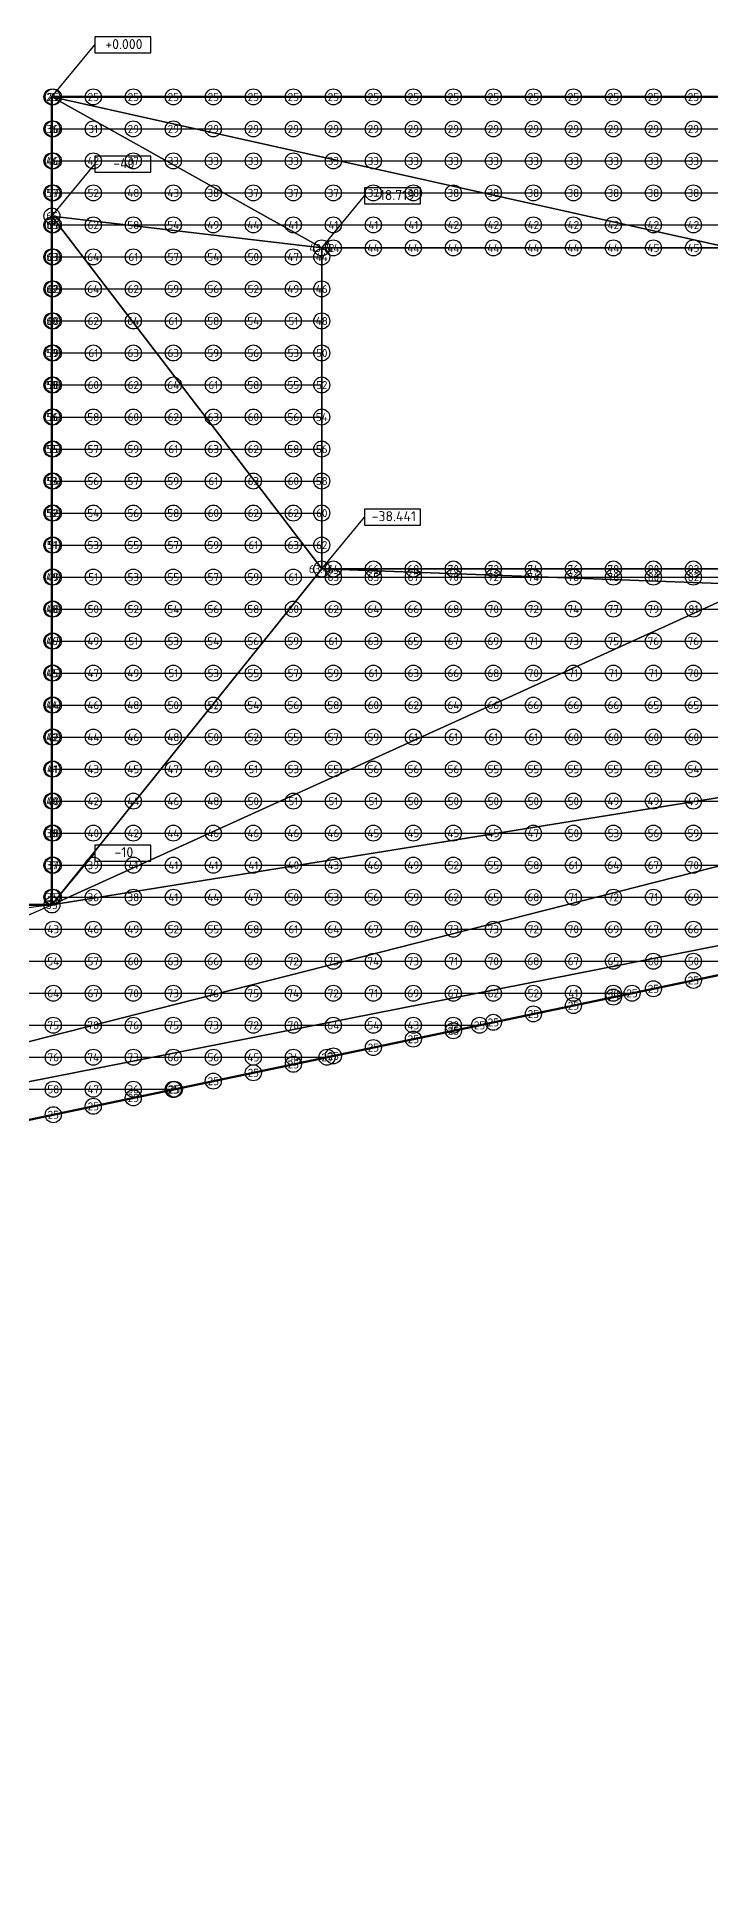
# Model space of a CAD drawing. Header units: millimetres. Extents: x 3543 to 589126, y -146359 to 38454.
# Drawn here: x 528056 to 536469, y 4826 to 27907 of the extents above; entities that cross this region are included whole.
import ezdxf
from ezdxf.enums import TextEntityAlignment as Align

# ---------------------------------------------------------------- set-up
doc = ezdxf.new("R2010")
doc.units = ezdxf.units.MM
doc.layers.add('контур', color=1, linetype='Continuous', lineweight=50)
for name, color, linetype in [('линии_высот', 4, 'Continuous'), ('областиvb', 52, 'Continuous'), ('опоры_текстvb', 7, 'Continuous'), ('опорыvb', 7, 'Continuous'), ('сеткаvb', 8, 'Continuous')]:
    doc.layers.add(name, color=color, linetype=linetype)
doc.styles.add('isocpeur', font='isocpeur.ttf')

# ---------------------------------------------------------------- blocks, each defined once
blk = doc.blocks.new('otmetka_oporvb')
at = {"linetype": 'ByBlock', "lineweight": -2}
blk.add_hatch(color=0, dxfattribs=at).paths.add_polyline_path([(-38, -32, 1), (38, 32, 1)])
at = {"color": 0, "linetype": 'ByBlock', "lineweight": -2}
blk.add_line((0, 0), (2142, 2596), dxfattribs=at)
at = {"color": 0}
blk.add_lwpolyline([(2142, 2196), (4942, 2196), (4942, 2996), (2142, 2996)], close=True, dxfattribs=at)
at = {"color": 0, "linetype": 'ByBlock', "lineweight": -2, "style": 'isocpeur'}
blk.add_attdef('OTM', text='', height=500, dxfattribs=at).set_placement((3600, 2639), align=Align.MIDDLE_CENTER)
blk = doc.blocks.new('opor_symbPRO')
at = {"color": 0, "ltscale": 20}
blk.add_circle((0, 0), 100, dxfattribs=at)
at = {"layer": 'опоры_текстvb', "color": 0, "linetype": 'ByBlock', "lineweight": -2, "style": 'isocpeur'}
blk.add_attdef('COL', text='', height=100, dxfattribs=at).set_placement((0, -1), align=Align.MIDDLE_CENTER)

msp = doc.modelspace()

# ---------------------------------------------------------------- linework, layer by layer
at = {"layer": 'контур'}
msp.add_lwpolyline([(482446.7, 4826.4), (477760.5, 27157.8), (496743.3, 27157.8), (496743.3, 17060.4), (528243.1, 17060.4), (528243.1, 27157.8), (565904.8, 27157.8), (565904.8, 22339.3)], close=True, dxfattribs=at)
at = {"layer": 'линии_высот'}
for points in [[(536716.9, 25271.5), (528243.1, 27157.8), (565904.8, 27157.8)], [(531615.9, 25271.5), (528243.1, 27157.8), (536716.9, 25271.5)], [(528243.1, 25669.4), (528243.1, 27157.8), (531615.9, 25271.5)], [(531615.9, 21258.6), (528243.1, 25669.4), (531615.9, 25271.5)], [(528243.1, 17060.4), (528243.1, 25669.4), (531615.9, 21258.6)], [(482446.7, 4826.4), (519200.6, 13124.4), (565904.8, 22339.3)], [(519200.6, 13124.4), (545707.4, 19867.8), (565904.8, 22339.3)], [(528243.1, 17060.4), (531615.9, 21258.6), (537049.5, 21060.2)], [(531615.9, 21258.6), (536716.9, 21258.6), (537049.5, 21060.2)], [(528243.1, 17060.4), (537049.5, 21060.2), (545707.4, 19867.8)], [(519200.6, 13124.4), (528243.1, 17060.4), (545707.4, 19867.8)], [(496743.3, 17060.4), (528243.1, 17060.4), (511181.2, 14864.1)], [(528243.1, 17060.4), (511181.2, 14864.1), (519200.6, 13124.4)]]:
    msp.add_lwpolyline(points, close=True, dxfattribs=at)
at = {"layer": 'областиvb'}
msp.add_lwpolyline([(531615.9, 25271.5), (536716.9, 25271.5), (536716.9, 21258.6), (531615.9, 21258.6)], close=True, dxfattribs=at)
at = {"layer": 'сеткаvb'}
for p, q in [((528243.1, 27157.8), (565904.8, 27157.8)), ((528243.1, 26757.8), (565904.8, 26757.8)), ((528243.1, 26357.8), (565904.8, 26357.8)), ((528243.1, 25957.8), (565904.8, 25957.8)), ((528243.1, 25557.8), (565904.8, 25557.8)), ((528243.1, 25157.8), (531615.9, 25157.8)), ((531615.9, 25271.5), (536716.9, 25271.5)), ((528243.1, 24757.8), (531615.9, 24757.8)), ((528243.1, 24357.8), (531615.9, 24357.8)), ((528243.1, 23957.8), (531615.9, 23957.8)), ((528243.1, 23557.8), (531615.9, 23557.8)), ((528243.1, 23157.8), (531615.9, 23157.8)), ((528243.1, 22757.8), (531615.9, 22757.8)), ((528243.1, 22357.8), (531615.9, 22357.8)), ((528243.1, 21957.8), (531615.9, 21957.8)), ((528243.1, 21557.8), (531615.9, 21557.8)), ((536716.9, 21258.6), (531615.9, 21258.6)), ((528243.1, 21157.8), (560274.6, 21157.8)), ((528243.1, 20757.8), (558368.4, 20757.8)), ((528243.1, 20357.8), (556462.2, 20357.8)), ((528243.1, 19957.8), (554556, 19957.8)), ((528243.1, 19557.8), (552649.7, 19557.8)), ((528243.1, 19157.8), (550743.5, 19157.8)), ((528243.1, 18757.8), (548837.3, 18757.8)), ((528243.1, 18357.8), (546931.1, 18357.8)), ((528243.1, 17957.8), (545024.9, 17957.8)), ((528243.1, 17557.8), (543118.7, 17557.8)), ((528243.1, 17157.8), (541212.4, 17157.8)), ((496743.3, 17060.4), (528243.1, 17060.4)), ((481989, 16757.8), (539306.2, 16757.8)), ((482073.8, 16357.8), (537400, 16357.8)), ((482158.5, 15957.8), (535493.8, 15957.8)), ((482243.3, 15557.8), (533587.6, 15557.8)), ((482328, 15157.8), (531681.4, 15157.8)), ((482412.7, 14757.8), (529775.1, 14757.8))]:
    msp.add_line(p, q, dxfattribs=at)

# ---------------------------------------------------------------- block references
at = {"xscale": 0.25, "yscale": 0.25, "zscale": 0.25}
for p, values in [((528243.1, 27157.8), {'OTM': '+0.000'}), ((528243.1, 25669.4), {'OTM': '-40'}), ((531615.9, 25271.5), {'OTM': '-18.719'}), ((531615.9, 21258.6), {'OTM': '-38.441'}), ((528243.1, 17060.4), {'OTM': '-10'})]:
    msp.add_blockref('otmetka_oporvb', p, dxfattribs=at).add_auto_attribs(values)
at = {"layer": 'опорыvb', "color": 1}
for p, values in [((528243.1, 27157.8), {'COL': '25'}), ((528260.5, 27157.8), {'COL': '25'}), ((528760.5, 27157.8), {'COL': '25'}), ((529260.5, 27157.8), {'COL': '25'}), ((529760.5, 27157.8), {'COL': '25'}), ((530260.5, 27157.8), {'COL': '25'}), ((530760.5, 27157.8), {'COL': '25'}), ((531260.5, 27157.8), {'COL': '25'}), ((531760.5, 27157.8), {'COL': '25'}), ((532260.5, 27157.8), {'COL': '25'}), ((532760.5, 27157.8), {'COL': '25'}), ((533260.5, 27157.8), {'COL': '25'}), ((533760.5, 27157.8), {'COL': '25'}), ((534260.5, 27157.8), {'COL': '25'}), ((534760.5, 27157.8), {'COL': '25'}), ((535260.5, 27157.8), {'COL': '25'}), ((535760.5, 27157.8), {'COL': '25'}), ((536260.5, 27157.8), {'COL': '25'}), ((528760.5, 26757.8), {'COL': '31'}), ((529260.5, 26757.8), {'COL': '29'}), ((529760.5, 26757.8), {'COL': '29'}), ((530260.5, 26757.8), {'COL': '29'}), ((530760.5, 26757.8), {'COL': '29'}), ((531260.5, 26757.8), {'COL': '29'}), ((531760.5, 26757.8), {'COL': '29'}), ((532260.5, 26757.8), {'COL': '29'}), ((532760.5, 26757.8), {'COL': '29'}), ((533260.5, 26757.8), {'COL': '29'}), ((533760.5, 26757.8), {'COL': '29'}), ((534260.5, 26757.8), {'COL': '29'}), ((534760.5, 26757.8), {'COL': '29'}), ((535260.5, 26757.8), {'COL': '29'}), ((535760.5, 26757.8), {'COL': '29'}), ((536260.5, 26757.8), {'COL': '29'}), ((529760.5, 26357.8), {'COL': '33'}), ((530260.5, 26357.8), {'COL': '33'}), ((530760.5, 26357.8), {'COL': '33'}), ((531260.5, 26357.8), {'COL': '33'}), ((531760.5, 26357.8), {'COL': '33'}), ((532260.5, 26357.8), {'COL': '33'}), ((532760.5, 26357.8), {'COL': '33'}), ((533260.5, 26357.8), {'COL': '33'}), ((533760.5, 26357.8), {'COL': '33'}), ((534260.5, 26357.8), {'COL': '33'}), ((534760.5, 26357.8), {'COL': '33'}), ((535260.5, 26357.8), {'COL': '33'}), ((535760.5, 26357.8), {'COL': '33'}), ((536260.5, 26357.8), {'COL': '33'}), ((536260.5, 16118.7), {'COL': '25'}), ((535260.5, 15957.8), {'COL': '30'}), ((535260.5, 15908.9), {'COL': '25'}), ((535493.8, 15957.8), {'COL': '25'}), ((535760.5, 16013.8), {'COL': '25'}), ((534260.5, 15699), {'COL': '25'}), ((534760.5, 15804), {'COL': '25'}), ((532760.5, 15384.3), {'COL': '25'}), ((533260.5, 15557.8), {'COL': '32'}), ((533260.5, 15489.2), {'COL': '25'}), ((533587.6, 15557.8), {'COL': '25'}), ((533760.5, 15594.1), {'COL': '25'}), ((531260.5, 15157.8), {'COL': '34'}), ((531681.4, 15157.8), {'COL': '25'}), ((531760.5, 15174.4), {'COL': '25'}), ((532260.5, 15279.4), {'COL': '25'}), ((530760.5, 14964.6), {'COL': '25'}), ((531260.5, 15069.5), {'COL': '25'}), ((529760.5, 14757.8), {'COL': '25'}), ((529760.5, 14754.8), {'COL': '25'}), ((529775.1, 14757.8), {'COL': '25'}), ((530260.5, 14859.7), {'COL': '25'}), ((528760.5, 14544.9), {'COL': '25'}), ((529260.5, 14649.8), {'COL': '25'}), ((528260.5, 14440), {'COL': '25'})]:
    msp.add_blockref('opor_symbPRO', p, dxfattribs=at).add_auto_attribs(values)
at = {"layer": 'опорыvb', "color": 92}
for p, values in [((528243.1, 26757.8), {'COL': '36'}), ((528260.5, 26757.8), {'COL': '36'}), ((528243.1, 26357.8), {'COL': '46'}), ((528260.5, 26357.8), {'COL': '46'}), ((528760.5, 26357.8), {'COL': '42'}), ((529260.5, 26357.8), {'COL': '37'}), ((529260.5, 25957.8), {'COL': '48'}), ((529760.5, 25957.8), {'COL': '43'}), ((530260.5, 25957.8), {'COL': '38'}), ((530760.5, 25957.8), {'COL': '37'}), ((531260.5, 25957.8), {'COL': '37'}), ((531760.5, 25957.8), {'COL': '37'}), ((532260.5, 25957.8), {'COL': '37'}), ((532760.5, 25957.8), {'COL': '38'}), ((533260.5, 25957.8), {'COL': '38'}), ((533760.5, 25957.8), {'COL': '38'}), ((534260.5, 25957.8), {'COL': '38'}), ((534760.5, 25957.8), {'COL': '38'}), ((535260.5, 25957.8), {'COL': '38'}), ((535760.5, 25957.8), {'COL': '38'}), ((536260.5, 25957.8), {'COL': '38'}), ((530260.5, 25557.8), {'COL': '49'}), ((530760.5, 25557.8), {'COL': '44'}), ((531260.5, 25557.8), {'COL': '41'}), ((531760.5, 25557.8), {'COL': '41'}), ((532260.5, 25557.8), {'COL': '41'}), ((532760.5, 25557.8), {'COL': '41'}), ((533260.5, 25557.8), {'COL': '42'}), ((533760.5, 25557.8), {'COL': '42'}), ((534260.5, 25557.8), {'COL': '42'}), ((534760.5, 25557.8), {'COL': '42'}), ((535260.5, 25557.8), {'COL': '42'}), ((535760.5, 25557.8), {'COL': '42'}), ((536260.5, 25557.8), {'COL': '42'}), ((531260.5, 25157.8), {'COL': '47'}), ((531615.9, 25271.5), {'COL': '43.72'}), ((531615.9, 25157.8), {'COL': '44'}), ((531760.5, 25271.5), {'COL': '44'}), ((532260.5, 25271.5), {'COL': '44'}), ((532760.5, 25271.5), {'COL': '44'}), ((533260.5, 25271.5), {'COL': '44'}), ((533760.5, 25271.5), {'COL': '44'}), ((534260.5, 25271.5), {'COL': '44'}), ((534760.5, 25271.5), {'COL': '44'}), ((535260.5, 25271.5), {'COL': '44'}), ((535760.5, 25271.5), {'COL': '45'}), ((536260.5, 25271.5), {'COL': '45'}), ((531260.5, 24757.8), {'COL': '49'}), ((531615.9, 24757.8), {'COL': '46'}), ((531615.9, 24357.8), {'COL': '48'}), ((528243.1, 21157.8), {'COL': '49'}), ((528260.5, 21157.8), {'COL': '49'}), ((528243.1, 20757.8), {'COL': '48'}), ((528260.5, 20757.8), {'COL': '48'}), ((528243.1, 20357.8), {'COL': '46'}), ((528260.5, 20357.8), {'COL': '47'}), ((528760.5, 20357.8), {'COL': '49'}), ((528243.1, 19957.8), {'COL': '45'}), ((528260.5, 19957.8), {'COL': '45'}), ((528760.5, 19957.8), {'COL': '47'}), ((529260.5, 19957.8), {'COL': '49'}), ((528243.1, 19557.8), {'COL': '44'}), ((528260.5, 19557.8), {'COL': '44'}), ((528760.5, 19557.8), {'COL': '46'}), ((529260.5, 19557.8), {'COL': '48'}), ((528243.1, 19157.8), {'COL': '42'}), ((528260.5, 19157.8), {'COL': '42'}), ((528760.5, 19157.8), {'COL': '44'}), ((529260.5, 19157.8), {'COL': '46'}), ((529760.5, 19157.8), {'COL': '48'}), ((528243.1, 18757.8), {'COL': '41'}), ((528260.5, 18757.8), {'COL': '41'}), ((528760.5, 18757.8), {'COL': '43'}), ((529260.5, 18757.8), {'COL': '45'}), ((529760.5, 18757.8), {'COL': '47'}), ((530260.5, 18757.8), {'COL': '49'}), ((528243.1, 18357.8), {'COL': '40'}), ((528260.5, 18357.8), {'COL': '40'}), ((528760.5, 18357.8), {'COL': '42'}), ((529260.5, 18357.8), {'COL': '44'}), ((529760.5, 18357.8), {'COL': '46'}), ((530260.5, 18357.8), {'COL': '48'}), ((535260.5, 18357.8), {'COL': '49'}), ((535760.5, 18357.8), {'COL': '49'}), ((536260.5, 18357.8), {'COL': '49'}), ((528243.1, 17957.8), {'COL': '38'}), ((528260.5, 17957.8), {'COL': '38'}), ((528760.5, 17957.8), {'COL': '40'}), ((529260.5, 17957.8), {'COL': '42'}), ((529760.5, 17957.8), {'COL': '44'}), ((530260.5, 17957.8), {'COL': '46'}), ((530760.5, 17957.8), {'COL': '46'}), ((531260.5, 17957.8), {'COL': '46'}), ((531760.5, 17957.8), {'COL': '46'}), ((532260.5, 17957.8), {'COL': '45'}), ((532760.5, 17957.8), {'COL': '45'}), ((533260.5, 17957.8), {'COL': '45'}), ((533760.5, 17957.8), {'COL': '45'}), ((534260.5, 17957.8), {'COL': '47'}), ((528243.1, 17557.8), {'COL': '37'}), ((528260.5, 17557.8), {'COL': '37'}), ((528760.5, 17557.8), {'COL': '39'}), ((529260.5, 17557.8), {'COL': '41'}), ((529760.5, 17557.8), {'COL': '41'}), ((530260.5, 17557.8), {'COL': '41'}), ((530760.5, 17557.8), {'COL': '41'}), ((531260.5, 17557.8), {'COL': '40'}), ((531760.5, 17557.8), {'COL': '43'}), ((532260.5, 17557.8), {'COL': '46'}), ((532760.5, 17557.8), {'COL': '49'}), ((528243.1, 17157.8), {'COL': '35'}), ((528243.1, 17060.4), {'COL': '35'}), ((528260.5, 17157.8), {'COL': '35'}), ((528760.5, 17157.8), {'COL': '36'}), ((529260.5, 17157.8), {'COL': '38'}), ((529760.5, 17157.8), {'COL': '41'}), ((530260.5, 17157.8), {'COL': '44'}), ((530760.5, 17157.8), {'COL': '47'}), ((528260.5, 16757.8), {'COL': '43'}), ((528760.5, 16757.8), {'COL': '46'}), ((529260.5, 16757.8), {'COL': '49'}), ((534760.5, 15957.8), {'COL': '41'}), ((532760.5, 15557.8), {'COL': '43'}), ((530760.5, 15157.8), {'COL': '45'}), ((528760.5, 14757.8), {'COL': '47'}), ((529260.5, 14757.8), {'COL': '36'})]:
    msp.add_blockref('opor_symbPRO', p, dxfattribs=at).add_auto_attribs(values)
at = {"layer": 'опорыvb', "color": 131}
for p, values in [((528243.1, 25957.8), {'COL': '57'}), ((528260.5, 25957.8), {'COL': '57'}), ((528760.5, 25957.8), {'COL': '52'}), ((528243.1, 25669.4), {'COL': '65'}), ((528243.1, 25557.8), {'COL': '65'}), ((528260.5, 25557.8), {'COL': '65'}), ((528760.5, 25557.8), {'COL': '62'}), ((529260.5, 25557.8), {'COL': '58'}), ((529760.5, 25557.8), {'COL': '54'}), ((528243.1, 25157.8), {'COL': '63'}), ((528260.5, 25157.8), {'COL': '63'}), ((528760.5, 25157.8), {'COL': '64'}), ((529260.5, 25157.8), {'COL': '61'}), ((529760.5, 25157.8), {'COL': '57'}), ((530260.5, 25157.8), {'COL': '54'}), ((530760.5, 25157.8), {'COL': '50'}), ((528243.1, 24757.8), {'COL': '62'}), ((528260.5, 24757.8), {'COL': '62'}), ((528760.5, 24757.8), {'COL': '64'}), ((529260.5, 24757.8), {'COL': '62'}), ((529760.5, 24757.8), {'COL': '59'}), ((530260.5, 24757.8), {'COL': '56'}), ((530760.5, 24757.8), {'COL': '52'}), ((528243.1, 24357.8), {'COL': '60'}), ((528260.5, 24357.8), {'COL': '60'}), ((528760.5, 24357.8), {'COL': '62'}), ((529260.5, 24357.8), {'COL': '64'}), ((529760.5, 24357.8), {'COL': '61'}), ((530260.5, 24357.8), {'COL': '58'}), ((530760.5, 24357.8), {'COL': '54'}), ((531260.5, 24357.8), {'COL': '51'}), ((528243.1, 23957.8), {'COL': '59'}), ((528260.5, 23957.8), {'COL': '59'}), ((528760.5, 23957.8), {'COL': '61'}), ((529260.5, 23957.8), {'COL': '63'}), ((529760.5, 23957.8), {'COL': '63'}), ((530260.5, 23957.8), {'COL': '59'}), ((530760.5, 23957.8), {'COL': '56'}), ((531260.5, 23957.8), {'COL': '53'}), ((531615.9, 23957.8), {'COL': '50'}), ((528243.1, 23557.8), {'COL': '58'}), ((528260.5, 23557.8), {'COL': '58'}), ((528760.5, 23557.8), {'COL': '60'}), ((529260.5, 23557.8), {'COL': '62'}), ((529760.5, 23557.8), {'COL': '64'}), ((530260.5, 23557.8), {'COL': '61'}), ((530760.5, 23557.8), {'COL': '58'}), ((531260.5, 23557.8), {'COL': '55'}), ((531615.9, 23557.8), {'COL': '52'}), ((528243.1, 23157.8), {'COL': '56'}), ((528260.5, 23157.8), {'COL': '56'}), ((528760.5, 23157.8), {'COL': '58'}), ((529260.5, 23157.8), {'COL': '60'}), ((529760.5, 23157.8), {'COL': '62'}), ((530260.5, 23157.8), {'COL': '63'}), ((530760.5, 23157.8), {'COL': '60'}), ((531260.5, 23157.8), {'COL': '56'}), ((531615.9, 23157.8), {'COL': '54'}), ((528243.1, 22757.8), {'COL': '55'}), ((528260.5, 22757.8), {'COL': '55'}), ((528760.5, 22757.8), {'COL': '57'}), ((529260.5, 22757.8), {'COL': '59'}), ((529760.5, 22757.8), {'COL': '61'}), ((530260.5, 22757.8), {'COL': '63'}), ((530760.5, 22757.8), {'COL': '62'}), ((531260.5, 22757.8), {'COL': '58'}), ((531615.9, 22757.8), {'COL': '56'}), ((528243.1, 22357.8), {'COL': '53'}), ((528260.5, 22357.8), {'COL': '54'}), ((528760.5, 22357.8), {'COL': '56'}), ((529260.5, 22357.8), {'COL': '57'}), ((529760.5, 22357.8), {'COL': '59'}), ((530260.5, 22357.8), {'COL': '61'}), ((530760.5, 22357.8), {'COL': '63'}), ((531260.5, 22357.8), {'COL': '60'}), ((531615.9, 22357.8), {'COL': '58'}), ((528243.1, 21957.8), {'COL': '52'}), ((528260.5, 21957.8), {'COL': '52'}), ((528760.5, 21957.8), {'COL': '54'}), ((529260.5, 21957.8), {'COL': '56'}), ((529760.5, 21957.8), {'COL': '58'}), ((530260.5, 21957.8), {'COL': '60'}), ((530760.5, 21957.8), {'COL': '62'}), ((531260.5, 21957.8), {'COL': '62'}), ((531615.9, 21957.8), {'COL': '60'}), ((528243.1, 21557.8), {'COL': '51'}), ((528260.5, 21557.8), {'COL': '51'}), ((528760.5, 21557.8), {'COL': '53'}), ((529260.5, 21557.8), {'COL': '55'}), ((529760.5, 21557.8), {'COL': '57'}), ((530260.5, 21557.8), {'COL': '59'}), ((530760.5, 21557.8), {'COL': '61'}), ((531260.5, 21557.8), {'COL': '63'}), ((531615.9, 21557.8), {'COL': '62'}), ((528760.5, 21157.8), {'COL': '51'}), ((529260.5, 21157.8), {'COL': '53'}), ((529760.5, 21157.8), {'COL': '55'}), ((530260.5, 21157.8), {'COL': '57'}), ((530760.5, 21157.8), {'COL': '59'}), ((531260.5, 21157.8), {'COL': '61'}), ((531615.9, 21258.6), {'COL': '63.44'}), ((531760.5, 21258.6), {'COL': '64'}), ((531760.5, 21157.8), {'COL': '63'}), ((532260.5, 21258.6), {'COL': '66'}), ((532260.5, 21157.8), {'COL': '65'}), ((532760.5, 21258.6), {'COL': '68'}), ((532760.5, 21157.8), {'COL': '67'}), ((533260.5, 21258.6), {'COL': '70'}), ((533260.5, 21157.8), {'COL': '70'}), ((533760.5, 21258.6), {'COL': '72'}), ((533760.5, 21157.8), {'COL': '72'}), ((534260.5, 21258.6), {'COL': '74'}), ((534260.5, 21157.8), {'COL': '74'}), ((534760.5, 21258.6), {'COL': '76'}), ((534760.5, 21157.8), {'COL': '76'}), ((535260.5, 21258.6), {'COL': '78'}), ((535260.5, 21157.8), {'COL': '78'}), ((528760.5, 20757.8), {'COL': '50'}), ((529260.5, 20757.8), {'COL': '52'}), ((529760.5, 20757.8), {'COL': '54'}), ((530260.5, 20757.8), {'COL': '56'}), ((530760.5, 20757.8), {'COL': '58'}), ((531260.5, 20757.8), {'COL': '60'}), ((531760.5, 20757.8), {'COL': '62'}), ((532260.5, 20757.8), {'COL': '64'}), ((532760.5, 20757.8), {'COL': '66'}), ((533260.5, 20757.8), {'COL': '68'}), ((533760.5, 20757.8), {'COL': '70'}), ((534260.5, 20757.8), {'COL': '72'}), ((534760.5, 20757.8), {'COL': '74'}), ((535260.5, 20757.8), {'COL': '77'}), ((535760.5, 20757.8), {'COL': '79'}), ((529260.5, 20357.8), {'COL': '51'}), ((529760.5, 20357.8), {'COL': '53'}), ((530260.5, 20357.8), {'COL': '54'}), ((530760.5, 20357.8), {'COL': '56'}), ((531260.5, 20357.8), {'COL': '59'}), ((531760.5, 20357.8), {'COL': '61'}), ((532260.5, 20357.8), {'COL': '63'}), ((532760.5, 20357.8), {'COL': '65'}), ((533260.5, 20357.8), {'COL': '67'}), ((533760.5, 20357.8), {'COL': '69'}), ((534260.5, 20357.8), {'COL': '71'}), ((534760.5, 20357.8), {'COL': '73'}), ((535260.5, 20357.8), {'COL': '75'}), ((535760.5, 20357.8), {'COL': '76'}), ((536260.5, 20357.8), {'COL': '76'}), ((529760.5, 19957.8), {'COL': '51'}), ((530260.5, 19957.8), {'COL': '53'}), ((530760.5, 19957.8), {'COL': '55'}), ((531260.5, 19957.8), {'COL': '57'}), ((531760.5, 19957.8), {'COL': '59'}), ((532260.5, 19957.8), {'COL': '61'}), ((532760.5, 19957.8), {'COL': '63'}), ((533260.5, 19957.8), {'COL': '66'}), ((533760.5, 19957.8), {'COL': '68'}), ((534260.5, 19957.8), {'COL': '70'}), ((534760.5, 19957.8), {'COL': '71'}), ((535260.5, 19957.8), {'COL': '71'}), ((535760.5, 19957.8), {'COL': '71'}), ((536260.5, 19957.8), {'COL': '70'}), ((529760.5, 19557.8), {'COL': '50'}), ((530260.5, 19557.8), {'COL': '52'}), ((530760.5, 19557.8), {'COL': '54'}), ((531260.5, 19557.8), {'COL': '56'}), ((531760.5, 19557.8), {'COL': '58'}), ((532260.5, 19557.8), {'COL': '60'}), ((532760.5, 19557.8), {'COL': '62'}), ((533260.5, 19557.8), {'COL': '64'}), ((533760.5, 19557.8), {'COL': '66'}), ((534260.5, 19557.8), {'COL': '66'}), ((534760.5, 19557.8), {'COL': '66'}), ((535260.5, 19557.8), {'COL': '66'}), ((535760.5, 19557.8), {'COL': '65'}), ((536260.5, 19557.8), {'COL': '65'}), ((530260.5, 19157.8), {'COL': '50'}), ((530760.5, 19157.8), {'COL': '52'}), ((531260.5, 19157.8), {'COL': '55'}), ((531760.5, 19157.8), {'COL': '57'}), ((532260.5, 19157.8), {'COL': '59'}), ((532760.5, 19157.8), {'COL': '61'}), ((533260.5, 19157.8), {'COL': '61'}), ((533760.5, 19157.8), {'COL': '61'}), ((534260.5, 19157.8), {'COL': '61'}), ((534760.5, 19157.8), {'COL': '60'}), ((535260.5, 19157.8), {'COL': '60'}), ((535760.5, 19157.8), {'COL': '60'}), ((536260.5, 19157.8), {'COL': '60'}), ((530760.5, 18757.8), {'COL': '51'}), ((531260.5, 18757.8), {'COL': '53'}), ((531760.5, 18757.8), {'COL': '55'}), ((532260.5, 18757.8), {'COL': '56'}), ((532760.5, 18757.8), {'COL': '56'}), ((533260.5, 18757.8), {'COL': '56'}), ((533760.5, 18757.8), {'COL': '55'}), ((534260.5, 18757.8), {'COL': '55'}), ((534760.5, 18757.8), {'COL': '55'}), ((535260.5, 18757.8), {'COL': '55'}), ((535760.5, 18757.8), {'COL': '55'}), ((536260.5, 18757.8), {'COL': '54'}), ((530760.5, 18357.8), {'COL': '50'}), ((531260.5, 18357.8), {'COL': '51'}), ((531760.5, 18357.8), {'COL': '51'}), ((532260.5, 18357.8), {'COL': '51'}), ((532760.5, 18357.8), {'COL': '50'}), ((533260.5, 18357.8), {'COL': '50'}), ((533760.5, 18357.8), {'COL': '50'}), ((534260.5, 18357.8), {'COL': '50'}), ((534760.5, 18357.8), {'COL': '50'}), ((534760.5, 17957.8), {'COL': '50'}), ((535260.5, 17957.8), {'COL': '53'}), ((535760.5, 17957.8), {'COL': '56'}), ((536260.5, 17957.8), {'COL': '59'}), ((533260.5, 17557.8), {'COL': '52'}), ((533760.5, 17557.8), {'COL': '55'}), ((534260.5, 17557.8), {'COL': '58'}), ((534760.5, 17557.8), {'COL': '61'}), ((535260.5, 17557.8), {'COL': '64'}), ((535760.5, 17557.8), {'COL': '67'}), ((536260.5, 17557.8), {'COL': '70'}), ((531260.5, 17157.8), {'COL': '50'}), ((531760.5, 17157.8), {'COL': '53'}), ((532260.5, 17157.8), {'COL': '56'}), ((532760.5, 17157.8), {'COL': '59'}), ((533260.5, 17157.8), {'COL': '62'}), ((533760.5, 17157.8), {'COL': '65'}), ((534260.5, 17157.8), {'COL': '68'}), ((534760.5, 17157.8), {'COL': '71'}), ((535260.5, 17157.8), {'COL': '72'}), ((535760.5, 17157.8), {'COL': '71'}), ((536260.5, 17157.8), {'COL': '69'}), ((529760.5, 16757.8), {'COL': '52'}), ((530260.5, 16757.8), {'COL': '55'}), ((530760.5, 16757.8), {'COL': '58'}), ((531260.5, 16757.8), {'COL': '61'}), ((531760.5, 16757.8), {'COL': '64'}), ((532260.5, 16757.8), {'COL': '67'}), ((532760.5, 16757.8), {'COL': '70'}), ((533260.5, 16757.8), {'COL': '73'}), ((533760.5, 16757.8), {'COL': '73'}), ((534260.5, 16757.8), {'COL': '72'}), ((534760.5, 16757.8), {'COL': '70'}), ((535260.5, 16757.8), {'COL': '69'}), ((535760.5, 16757.8), {'COL': '67'}), ((536260.5, 16757.8), {'COL': '66'}), ((528260.5, 16357.8), {'COL': '54'}), ((528760.5, 16357.8), {'COL': '57'}), ((529260.5, 16357.8), {'COL': '60'}), ((529760.5, 16357.8), {'COL': '63'}), ((530260.5, 16357.8), {'COL': '66'}), ((530760.5, 16357.8), {'COL': '69'}), ((531260.5, 16357.8), {'COL': '72'}), ((531760.5, 16357.8), {'COL': '75'}), ((532260.5, 16357.8), {'COL': '74'}), ((532760.5, 16357.8), {'COL': '73'}), ((533260.5, 16357.8), {'COL': '71'}), ((533760.5, 16357.8), {'COL': '70'}), ((534260.5, 16357.8), {'COL': '68'}), ((534760.5, 16357.8), {'COL': '67'}), ((535260.5, 16357.8), {'COL': '65'}), ((535760.5, 16357.8), {'COL': '60'}), ((536260.5, 16357.8), {'COL': '50'}), ((528260.5, 15957.8), {'COL': '64'}), ((528760.5, 15957.8), {'COL': '67'}), ((529260.5, 15957.8), {'COL': '70'}), ((529760.5, 15957.8), {'COL': '73'}), ((530260.5, 15957.8), {'COL': '76'}), ((530760.5, 15957.8), {'COL': '75'}), ((531260.5, 15957.8), {'COL': '74'}), ((531760.5, 15957.8), {'COL': '72'}), ((532260.5, 15957.8), {'COL': '71'}), ((532760.5, 15957.8), {'COL': '69'}), ((533260.5, 15957.8), {'COL': '67'}), ((533760.5, 15957.8), {'COL': '62'}), ((534260.5, 15957.8), {'COL': '52'}), ((528260.5, 15557.8), {'COL': '75'}), ((528760.5, 15557.8), {'COL': '78'}), ((529260.5, 15557.8), {'COL': '76'}), ((529760.5, 15557.8), {'COL': '75'}), ((530260.5, 15557.8), {'COL': '73'}), ((530760.5, 15557.8), {'COL': '72'}), ((531260.5, 15557.8), {'COL': '70'}), ((531760.5, 15557.8), {'COL': '64'}), ((532260.5, 15557.8), {'COL': '54'}), ((528260.5, 15157.8), {'COL': '76'}), ((528760.5, 15157.8), {'COL': '74'}), ((529260.5, 15157.8), {'COL': '73'}), ((529760.5, 15157.8), {'COL': '66'}), ((530260.5, 15157.8), {'COL': '56'}), ((528260.5, 14757.8), {'COL': '58'})]:
    msp.add_blockref('opor_symbPRO', p, dxfattribs=at).add_auto_attribs(values)
at = {"layer": 'опорыvb', "color": 30}
for p, values in [((535760.5, 21258.6), {'COL': '80'}), ((535760.5, 21157.8), {'COL': '80'}), ((536260.5, 21258.6), {'COL': '82'}), ((536260.5, 21157.8), {'COL': '82'}), ((536260.5, 20757.8), {'COL': '81'})]:
    msp.add_blockref('opor_symbPRO', p, dxfattribs=at).add_auto_attribs(values)

doc.saveas('drawing.dxf')
